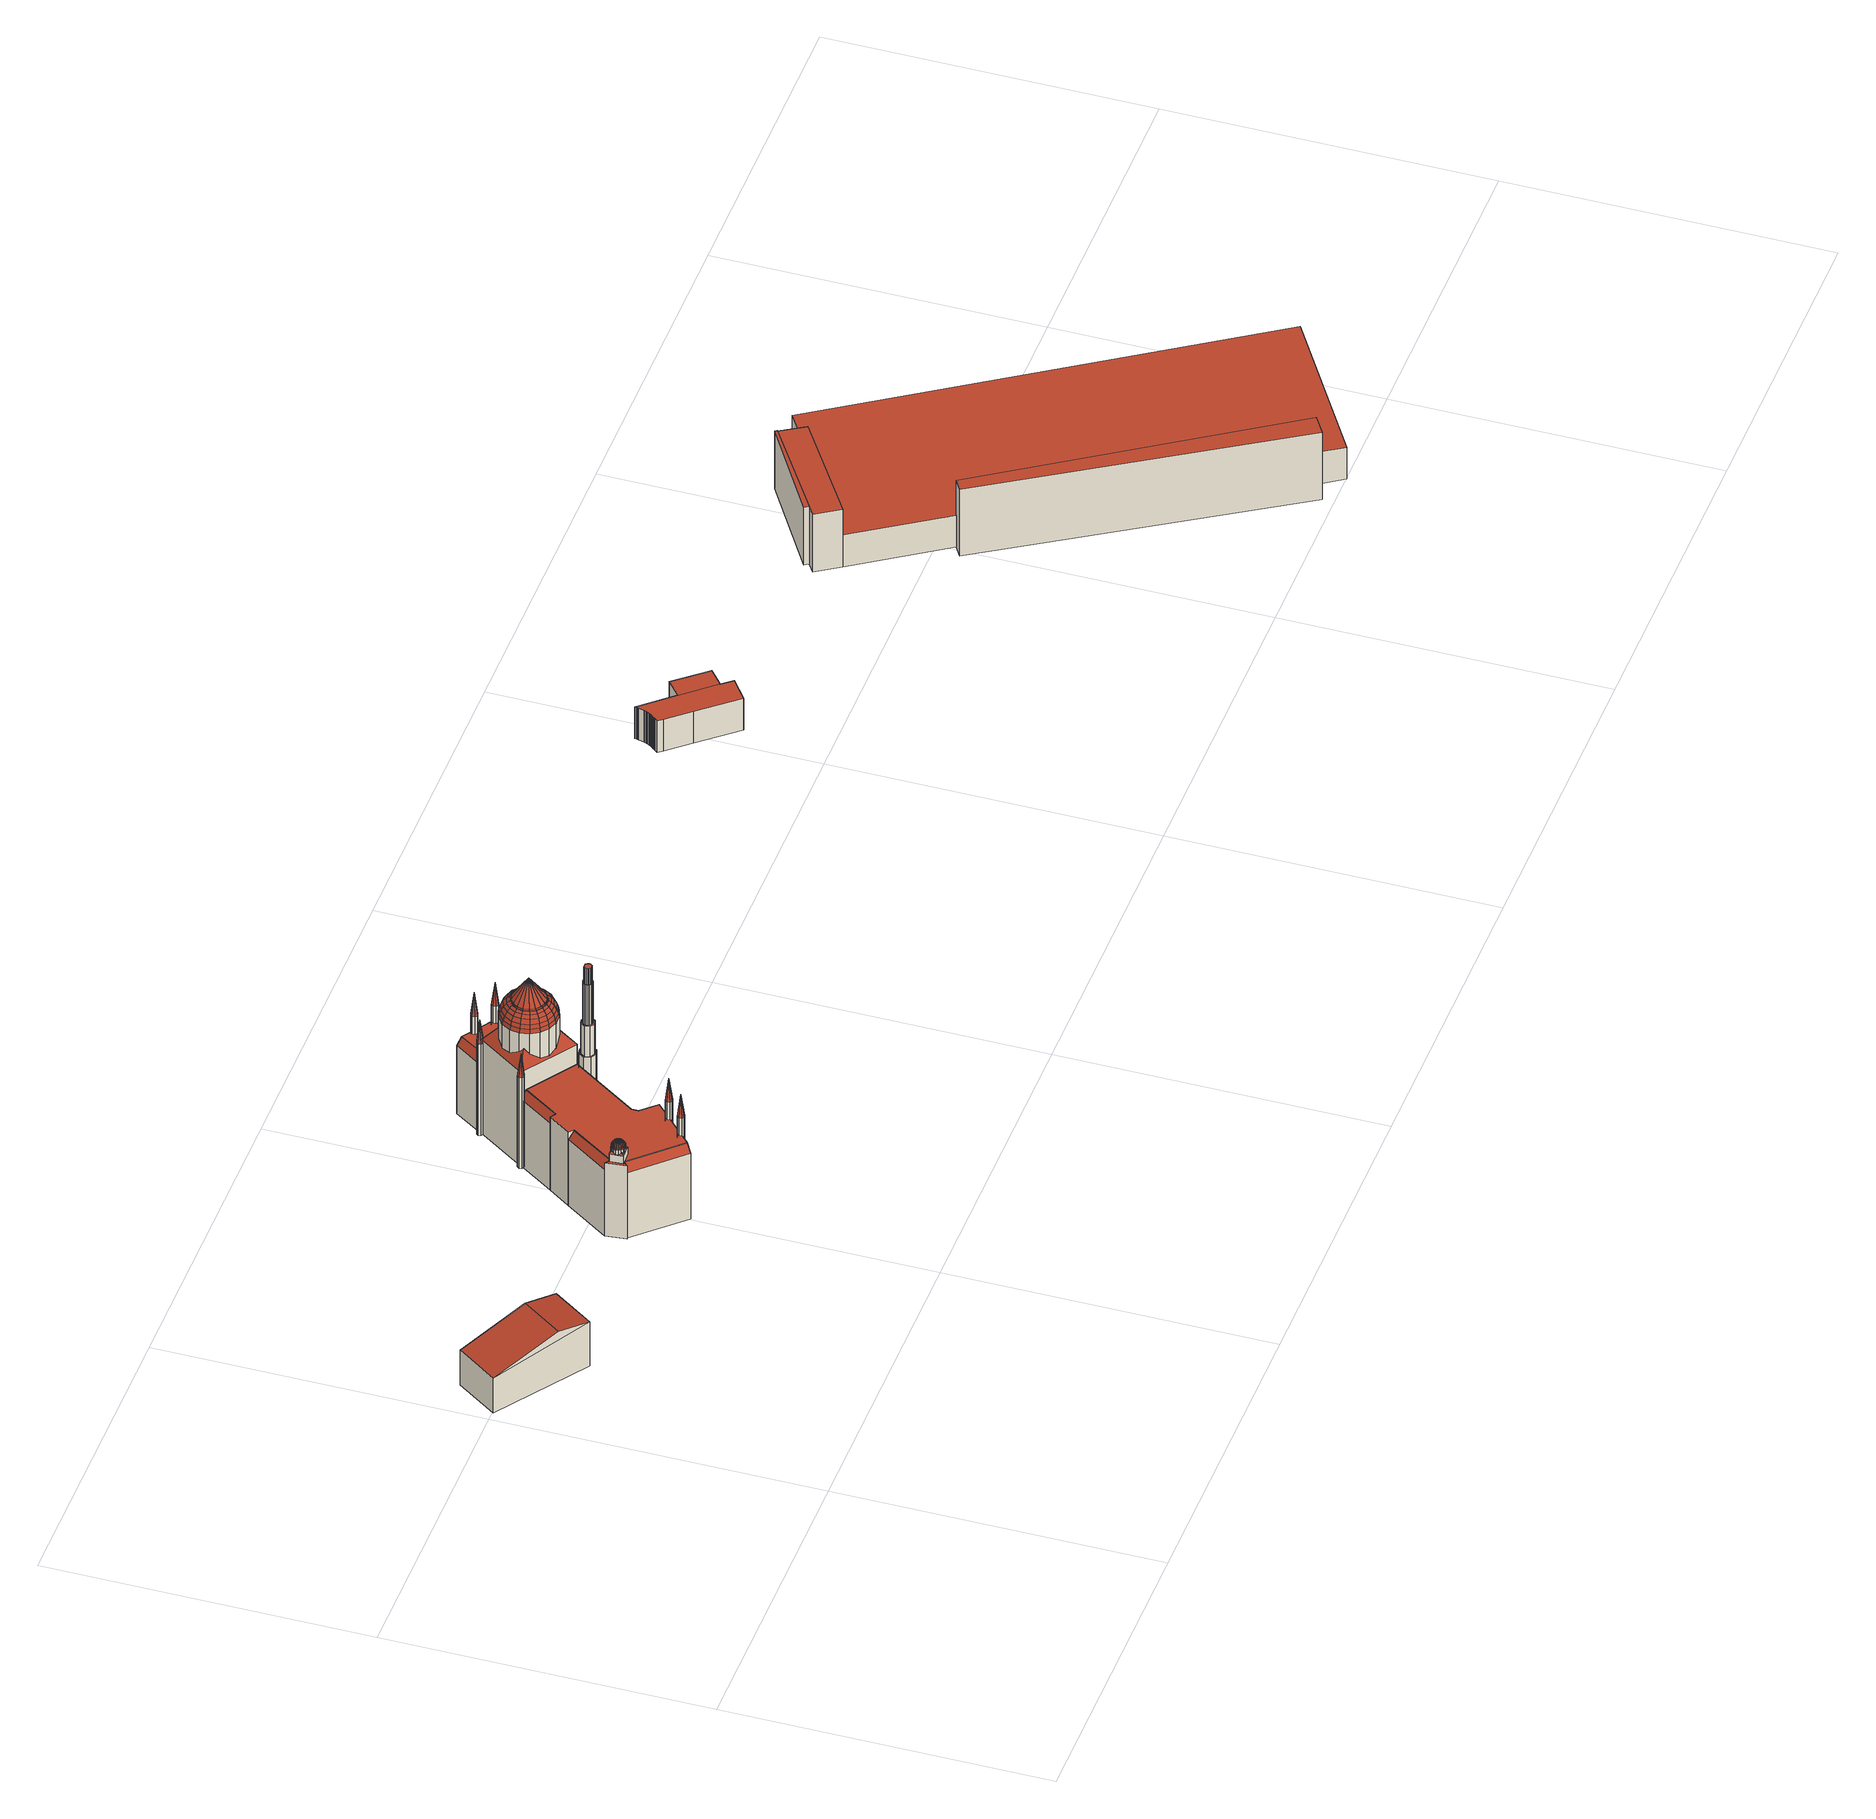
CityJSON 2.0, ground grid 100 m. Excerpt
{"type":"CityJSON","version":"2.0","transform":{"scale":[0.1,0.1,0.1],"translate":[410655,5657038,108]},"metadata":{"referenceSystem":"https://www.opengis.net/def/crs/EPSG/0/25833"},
"CityObjects":{
"building1":{"type":"Building","attributes":{"Dachtyp_tdc":"tdcGableRoof","Gemeindeschluessel":14612000,"Dachneigung":13.16,"QualitaetDacherkennung":12,"Geometrietyp2DReferenz":"3000","measuredHeight":18.02,"function":"31001_9998","roofType":"3100"},"geometry":[{"type":"Solid","lod":"2","boundaries":[[[[0,1,2,3]],[[1,4,5,2]],[[4,6,7,5]],[[6,0,3,7]],[[4,1,8]],[[0,6,9]],[[1,0,9,8]],[[6,4,8,9]],[[3,2,5,7]]]],"semantics":{"surfaces":[{"type":"WallSurface"},{"type":"RoofSurface"},{"type":"GroundSurface"}],"values":[[0,0,0,0,0,0,1,1,2]]}}]},
"building2":{"type":"Building","attributes":{"name":"Yenidze","Gemeindeschluessel":14612000,"Dachneigung":90,"Dachorientierung":0,"MittlereTraufHoehe":137.11,"QualitaetDacherkennung":100,"ObjektHoehe":26.75,"BodenHoehe":110.36,"Geometrietyp2DReferenz":"3000","AbsoluteHoehe":137.11,"Dachflaeche":903.61,"measuredHeight":26.75,"function":"31001_9998","roofType":"1000","storeysAboveGround":9},"children":["building2-1","building2-2","building2-3","building2-4","building2-5","building2-6","building2-7","building2-8","building2-9","building2-10","building2-11","building2-12","building2-13","building2-14","building2-15","building2-16","building2-17","building2-18","building2-19","building2-20","building2-21"],"geometry":[{"type":"MultiSurface","lod":"2","boundaries":[[[10,11,12,13]],[[11,14,15,12]],[[14,16,17,15]],[[16,18,19,20,17]],[[21,22,23,24,25,26,27,28]],[[29,30,31,32,33,34,35]],[[13,12,15,17,20,36,26,25,37,38,33,32,39,40]],[[36,20,19,41]],[[42,41,19,18,43]],[[26,36,41,27]],[[28,42,44,21]],[[28,27,41,42]],[[37,25,24,45]],[[46,23,22,47]],[[46,45,24,23]],[[38,37,45,48]],[[49,48,45,46,50]],[[33,38,48,34]],[[35,49,29]],[[35,34,48,49]],[[51,31,30]],[[51,39,32,31]],[[51,52,40,39]],[[13,40,52,10]],[[52,51,30,29,49,50,53,54,43,18,16,14,11,10]],[[22,21,44,55,56,47]],[[56,55,44,42,43,54,53,50,46,47]]],"semantics":{"surfaces":[{"type":"WallSurface"},{"type":"GroundSurface"},{"type":"ClosureSurface","isClosure":"1","QuelleClosure":"LoD2WallSurface"},{"type":"RoofSurface"},{"type":"ClosureSurface","isClosure":"1","QuelleClosure":"LoD2RoofSurface"}],"values":[0,0,0,0,0,0,1,0,2,0,0,2,0,0,2,0,2,0,0,2,0,2,2,2,3,3,4]}}]},
"building2-1":{"type":"BuildingPart","attributes":{"Dachneigung":7.07,"Dachorientierung":0,"MittlereTraufHoehe":143.27,"QualitaetDacherkennung":100,"BodenHoehe":110.86,"ObjektTeilHoehe":40.41,"Geometrietyp2DReferenz":"3000","AbsoluteHoehe":151.28,"Dachflaeche":26.54,"measuredHeight":40.41,"roofType":"4000","storeysAboveGround":13},"parents":["building2"],"geometry":[{"type":"MultiSurface","lod":"2","boundaries":[[[57,58,59,60]],[[58,61,62,59]],[[61,63,64,62]],[[63,65,66,64]],[[65,67,68,66]],[[67,69,70,68]],[[69,71,72,70]],[[71,57,60,72]],[[58,57,73]],[[61,58,73]],[[63,61,73]],[[65,63,73]],[[67,65,73]],[[69,67,73]],[[71,69,73]],[[57,71,73]],[[60,59,62,64,66,68,70,72]]],"semantics":{"surfaces":[{"type":"WallSurface"},{"type":"RoofSurface"},{"type":"GroundSurface"}],"values":[0,0,0,0,0,0,0,0,1,1,1,1,1,1,1,1,2]}}]},
"building2-2":{"type":"BuildingPart","attributes":{"Dachneigung":37.06,"Dachorientierung":0,"MittlereTraufHoehe":135.84,"QualitaetDacherkennung":100,"BodenHoehe":110.31,"ObjektTeilHoehe":26.81,"Geometrietyp2DReferenz":"3000","AbsoluteHoehe":137.11,"Dachflaeche":43.41,"measuredHeight":26.81,"roofType":"2100","storeysAboveGround":9},"parents":["building2"],"geometry":[{"type":"MultiSurface","lod":"2","boundaries":[[[31,74,75,76,32]],[[74,52,40,77,75]],[[51,52,74,31]],[[76,75,77,78]],[[78,77,40,39]],[[40,52,51,39]],[[32,76,78,39]],[[39,51,31,32]]],"semantics":{"surfaces":[{"type":"WallSurface"},{"type":"RoofSurface"},{"type":"GroundSurface"},{"type":"ClosureSurface","isClosure":"1","QuelleClosure":"LoD2WallSurface"}],"values":[0,0,1,2,0,3,0,3]}}]},
"building2-3":{"type":"BuildingPart","attributes":{"Dachneigung":34.66,"Dachorientierung":0,"MittlereTraufHoehe":144.31,"QualitaetDacherkennung":100,"BodenHoehe":110.06,"ObjektTeilHoehe":47.32,"Geometrietyp2DReferenz":"3000","AbsoluteHoehe":157.38,"Dachflaeche":613.96,"measuredHeight":47.32,"roofType":"3500","storeysAboveGround":16},"parents":["building2"],"geometry":[{"type":"MultiSurface","lod":"2","boundaries":[[[79,80,81,82,83]],[[84,85,10,13,86,87,88]],[[79,85,89]],[[80,79,89]],[[84,80,89]],[[85,84,89]],[[86,83,82,90,87]],[[83,86,13,40,52,10,85,79]],[[40,13,10,52]],[[88,91,81,80,84]],[[88,87,90,91]],[[91,90,82,81]]],"semantics":{"surfaces":[{"type":"WallSurface"},{"type":"RoofSurface"},{"type":"GroundSurface"},{"type":"ClosureSurface","isClosure":"1","QuelleClosure":"LoD2WallSurface"}],"values":[0,0,1,1,1,1,2,0,3,0,3,3]}}]},
"building2-4":{"type":"BuildingPart","attributes":{"Dachneigung":43.2,"Dachorientierung":0,"MittlereTraufHoehe":139.8,"QualitaetDacherkennung":100,"BodenHoehe":137.11,"ObjektTeilHoehe":4.94,"Geometrietyp2DReferenz":"3000","AbsoluteHoehe":142.05,"Dachflaeche":26.03,"measuredHeight":4.94,"roofType":"3500","storeysAboveGround":2},"parents":["building2"],"geometry":[{"type":"MultiSurface","lod":"2","boundaries":[[[92,93,55,44,43,54]],[[94,93,95]],[[96,94,95]],[[92,96,95]],[[93,92,95]],[[93,94,56,55]],[[94,96,53,50,47,56]],[[96,92,54,53]],[[47,50,46]],[[44,42,43]],[[56,47,46,50,53,54,43,42,44,55]]],"semantics":{"surfaces":[{"type":"WallSurface"},{"type":"RoofSurface"},{"type":"GroundSurface"},{"type":"ClosureSurface","isClosure":"1","QuelleClosure":"LoD2GroundSurface"}],"values":[0,1,1,1,1,0,0,0,2,2,3]}}]},
"building2-5":{"type":"BuildingPart","attributes":{"Dachneigung":90,"Dachorientierung":0,"MittlereTraufHoehe":172.75,"QualitaetDacherkennung":100,"BodenHoehe":167.06,"ObjektTeilHoehe":5.7,"Geometrietyp2DReferenz":"3000","AbsoluteHoehe":172.75,"Dachflaeche":4,"measuredHeight":5.7,"roofType":"1000","storeysAboveGround":2},"parents":["building2"],"geometry":[{"type":"MultiSurface","lod":"2","boundaries":[[[97,98,99,100]],[[98,101,102,99]],[[101,103,104,102]],[[103,105,106,104]],[[105,107,108,106]],[[107,109,110,108]],[[109,111,112,110]],[[111,113,114,112]],[[113,115,116,114]],[[115,117,118,116]],[[117,119,120,118]],[[119,121,122,120]],[[121,123,124,122]],[[123,125,126,124]],[[125,127,128,126]],[[127,129,130,128]],[[129,131,132,130]],[[131,97,100,132]],[[131,129,127,125,123,121,119,117,115,113,111,109,107,105,103,101,98,97]],[[120,122,124,126,128,130,132,100,99,102,104,106,108,110,112,114,116,118]]],"semantics":{"surfaces":[{"type":"WallSurface"},{"type":"RoofSurface"},{"type":"ClosureSurface","isClosure":"1","QuelleClosure":"LoD2GroundSurface"}],"values":[0,0,0,0,0,0,0,0,0,0,0,0,0,0,0,0,0,0,1,2]}}]},
"building2-6":{"type":"BuildingPart","attributes":{"Dachneigung":7.07,"Dachorientierung":0,"MittlereTraufHoehe":143.27,"QualitaetDacherkennung":100,"BodenHoehe":110.02,"ObjektTeilHoehe":41.26,"Geometrietyp2DReferenz":"3000","AbsoluteHoehe":151.28,"Dachflaeche":26.54,"measuredHeight":41.26,"roofType":"4000","storeysAboveGround":14},"parents":["building2"],"geometry":[{"type":"MultiSurface","lod":"2","boundaries":[[[133,134,135,136]],[[134,137,138,135]],[[137,139,140,138]],[[139,141,142,140]],[[141,143,144,142]],[[143,145,146,144]],[[145,147,148,146]],[[147,133,136,148]],[[134,133,149]],[[137,134,149]],[[139,137,149]],[[141,139,149]],[[143,141,149]],[[145,143,149]],[[147,145,149]],[[133,147,149]],[[136,135,138,140,142,144,146,148]]],"semantics":{"surfaces":[{"type":"WallSurface"},{"type":"RoofSurface"},{"type":"GroundSurface"}],"values":[0,0,0,0,0,0,0,0,1,1,1,1,1,1,1,1,2]}}]},
"building2-7":{"type":"BuildingPart","attributes":{"Dachneigung":7.06,"Dachorientierung":0,"MittlereTraufHoehe":143.27,"QualitaetDacherkennung":100,"BodenHoehe":110.86,"ObjektTeilHoehe":40.42,"Geometrietyp2DReferenz":"3000","AbsoluteHoehe":151.28,"Dachflaeche":26.54,"measuredHeight":40.42,"roofType":"4000","storeysAboveGround":13},"parents":["building2"],"geometry":[{"type":"MultiSurface","lod":"2","boundaries":[[[150,151,152,153]],[[151,154,155,152]],[[154,156,157,155]],[[156,158,159,157]],[[158,160,161,159]],[[160,162,163,161]],[[162,164,165,163]],[[164,150,153,165]],[[151,150,166]],[[154,151,166]],[[156,154,166]],[[158,156,166]],[[160,158,166]],[[162,160,166]],[[164,162,166]],[[150,164,166]],[[153,152,155,157,159,161,163,165]]],"semantics":{"surfaces":[{"type":"WallSurface"},{"type":"RoofSurface"},{"type":"GroundSurface"}],"values":[0,0,0,0,0,0,0,0,1,1,1,1,1,1,1,1,2]}}]},
"building2-8":{"type":"BuildingPart","attributes":{"Dachneigung":7.07,"Dachorientierung":0,"MittlereTraufHoehe":143.27,"QualitaetDacherkennung":100,"BodenHoehe":110.28,"ObjektTeilHoehe":41,"Geometrietyp2DReferenz":"3000","AbsoluteHoehe":151.28,"Dachflaeche":26.54,"measuredHeight":41,"roofType":"4000","storeysAboveGround":14},"parents":["building2"],"geometry":[{"type":"MultiSurface","lod":"2","boundaries":[[[167,168,169,170]],[[168,171,172,169]],[[171,173,174,172]],[[173,175,176,174]],[[175,177,178,176]],[[177,179,180,178]],[[179,181,182,180]],[[181,167,170,182]],[[168,167,183]],[[171,168,183]],[[173,171,183]],[[175,173,183]],[[177,175,183]],[[179,177,183]],[[181,179,183]],[[167,181,183]],[[170,169,172,174,176,178,180,182]]],"semantics":{"surfaces":[{"type":"WallSurface"},{"type":"RoofSurface"},{"type":"GroundSurface"}],"values":[0,0,0,0,0,0,0,0,1,1,1,1,1,1,1,1,2]}}]},
"building2-9":{"type":"BuildingPart","attributes":{"Dachneigung":7.07,"Dachorientierung":0,"MittlereTraufHoehe":143.27,"QualitaetDacherkennung":100,"BodenHoehe":110.15,"ObjektTeilHoehe":41.13,"Geometrietyp2DReferenz":"3000","AbsoluteHoehe":151.28,"Dachflaeche":26.54,"measuredHeight":41.13,"roofType":"4000","storeysAboveGround":14},"parents":["building2"],"geometry":[{"type":"MultiSurface","lod":"2","boundaries":[[[184,185,186,187]],[[185,188,189,186]],[[188,190,191,189]],[[190,192,193,191]],[[192,194,195,193]],[[194,196,197,195]],[[196,198,199,197]],[[198,184,187,199]],[[185,184,200]],[[188,185,200]],[[190,188,200]],[[192,190,200]],[[194,192,200]],[[196,194,200]],[[198,196,200]],[[184,198,200]],[[187,186,189,191,193,195,197,199]]],"semantics":{"surfaces":[{"type":"WallSurface"},{"type":"RoofSurface"},{"type":"GroundSurface"}],"values":[0,0,0,0,0,0,0,0,1,1,1,1,1,1,1,1,2]}}]},
"building2-10":{"type":"BuildingPart","attributes":{"Dachneigung":35.24,"Dachorientierung":0,"MittlereTraufHoehe":159.98,"QualitaetDacherkennung":100,"BodenHoehe":159.98,"ObjektTeilHoehe":7.7,"Geometrietyp2DReferenz":"3000","AbsoluteHoehe":167.68,"Dachflaeche":162.77,"measuredHeight":7.7,"roofType":"3500","storeysAboveGround":3},"parents":["building2"],"geometry":[{"type":"MultiSurface","lod":"2","boundaries":[[[201,202,203,204]],[[202,205,206,203]],[[205,207,208,206]],[[207,209,210,208]],[[209,211,212,210]],[[211,213,214,212]],[[213,215,216,214]],[[215,217,218,216]],[[217,219,220,218]],[[219,221,222,220]],[[221,223,224,222]],[[223,225,226,224]],[[225,227,228,226]],[[227,229,230,228]],[[229,231,232,230]],[[231,233,234,232]],[[233,235,236,234]],[[235,201,204,236]],[[202,201,237]],[[205,202,237]],[[207,205,237]],[[209,207,237]],[[211,209,237]],[[213,211,237]],[[215,213,237]],[[217,215,237]],[[219,217,237]],[[221,219,237]],[[223,221,237]],[[225,223,237]],[[227,225,237]],[[229,227,237]],[[231,229,237]],[[233,231,237]],[[235,233,237]],[[201,235,237]],[[204,203,206,208,210,212,214,216,218,220,222,224,226,228,230,232,234,236]]],"semantics":{"surfaces":[{"type":"WallSurface"},{"type":"RoofSurface"},{"type":"GroundSurface"}],"values":[0,0,0,0,0,0,0,0,0,0,0,0,0,0,0,0,0,0,1,1,1,1,1,1,1,1,1,1,1,1,1,1,1,1,1,1,2]}}]},
"building2-11":{"type":"BuildingPart","attributes":{"Dachneigung":38.46,"Dachorientierung":0,"MittlereTraufHoehe":135.84,"QualitaetDacherkennung":100,"BodenHoehe":110.75,"ObjektTeilHoehe":26.37,"Geometrietyp2DReferenz":"3000","AbsoluteHoehe":137.11,"Dachflaeche":63.72,"measuredHeight":26.37,"roofType":"2100","storeysAboveGround":9},"parents":["building2"],"geometry":[{"type":"MultiSurface","lod":"2","boundaries":[[[238,28,27,239]],[[18,238,239,19]],[[18,42,28,238]],[[239,27,41,19]],[[41,27,28,42]],[[42,18,19,41]]],"semantics":{"surfaces":[{"type":"WallSurface"},{"type":"RoofSurface"},{"type":"GroundSurface"},{"type":"ClosureSurface","isClosure":"1","QuelleClosure":"LoD2WallSurface"}],"values":[0,0,1,2,3,3]}}]},
"building2-12":{"type":"BuildingPart","attributes":{"Dachneigung":90,"Dachorientierung":0,"MittlereTraufHoehe":152.44,"QualitaetDacherkennung":100,"BodenHoehe":141.48,"ObjektTeilHoehe":10.96,"Geometrietyp2DReferenz":"3000","AbsoluteHoehe":152.44,"Dachflaeche":12.46,"measuredHeight":10.96,"roofType":"1000","storeysAboveGround":4},"parents":["building2"],"geometry":[{"type":"MultiSurface","lod":"2","boundaries":[[[240,241,242,243]],[[241,244,245,242]],[[244,246,247,245]],[[246,248,249,247]],[[248,250,251,249]],[[250,252,253,251]],[[252,254,255,253]],[[254,240,243,255]],[[244,241,240,254,252,250,248,246],[256,257,258,259,260,261,262,263,264,265,266,267,268,269,270,271,272,273]],[[256,273,272,271,270,269,268,267,266,265,264,263,262,261,260,259,258,257]],[[253,255,243,242,245,247,249,251]]],"semantics":{"surfaces":[{"type":"WallSurface"},{"type":"RoofSurface"},{"type":"ClosureSurface","isClosure":"1","QuelleClosure":"LoD2RoofSurface"},{"type":"ClosureSurface","isClosure":"1","QuelleClosure":"LoD2GroundSurface"}],"values":[0,0,0,0,0,0,0,0,1,2,3]}}]},
"building2-13":{"type":"BuildingPart","attributes":{"Dachneigung":90,"Dachorientierung":0,"MittlereTraufHoehe":167.06,"QualitaetDacherkennung":100,"BodenHoehe":152.44,"ObjektTeilHoehe":14.62,"Geometrietyp2DReferenz":"3000","AbsoluteHoehe":167.06,"Dachflaeche":6.67,"measuredHeight":14.62,"roofType":"1000","storeysAboveGround":5},"parents":["building2"],"geometry":[{"type":"MultiSurface","lod":"2","boundaries":[[[274,275,269,268]],[[275,276,270,269]],[[276,277,271,270]],[[277,278,272,271]],[[278,279,273,272]],[[279,280,256,273]],[[280,281,257,256]],[[281,282,258,257]],[[282,283,259,258]],[[283,284,260,259]],[[284,285,261,260]],[[285,286,262,261]],[[286,287,263,262]],[[287,288,264,263]],[[288,289,265,264]],[[289,290,266,265]],[[290,291,267,266]],[[291,274,268,267]],[[279,278,277,276,275,274,291,290,289,288,287,286,285,284,283,282,281,280],[110,112,114,116,118,120,122,124,126,128,130,132,100,99,102,104,106,108]],[[110,108,106,104,102,99,100,132,130,128,126,124,122,120,118,116,114,112]],[[265,266,267,268,269,270,271,272,273,256,257,258,259,260,261,262,263,264]]],"semantics":{"surfaces":[{"type":"WallSurface"},{"type":"RoofSurface"},{"type":"ClosureSurface","isClosure":"1","QuelleClosure":"LoD2RoofSurface"},{"type":"ClosureSurface","isClosure":"1","QuelleClosure":"LoD2GroundSurface"}],"values":[0,0,0,0,0,0,0,0,0,0,0,0,0,0,0,0,0,0,1,2,3]}}]},
"building2-14":{"type":"BuildingPart","attributes":{"Dachneigung":7.55,"Dachorientierung":0,"MittlereTraufHoehe":141.52,"QualitaetDacherkennung":100,"BodenHoehe":139.82,"ObjektTeilHoehe":3.71,"Geometrietyp2DReferenz":"3000","AbsoluteHoehe":143.52,"Dachflaeche":26.08,"measuredHeight":3.71,"roofType":"3700","storeysAboveGround":1},"parents":["building2"],"geometry":[{"type":"MultiSurface","lod":"2","boundaries":[[[292,293,294,295]],[[295,294,296,297]],[[297,296,298,299]],[[299,298,300,301]],[[301,300,302,303]],[[303,302,304,305]],[[305,304,306,307]],[[307,306,308,309]],[[310,311,312,313,314,315,316,317,318,319,320,321,322,323,324,325,326,327]],[[306,304,311,310]],[[304,302,312,311]],[[302,300,313,312]],[[300,298,314,313]],[[298,296,315,314]],[[296,294,316,315]],[[294,293,317,316]],[[293,328,318,317]],[[328,329,319,318]],[[329,330,320,319]],[[330,331,321,320]],[[331,332,322,321]],[[332,333,323,322]],[[333,334,324,323]],[[334,335,325,324]],[[335,336,326,325]],[[336,308,327,326]],[[308,306,310,327]],[[337,338,339]],[[337,339,340]],[[337,340,341]],[[337,341,342]],[[337,342,343]],[[337,343,344]],[[337,344,345]],[[337,345,346]],[[337,346,347]],[[337,347,348]],[[337,348,349]],[[337,349,350]],[[337,350,351]],[[337,351,352]],[[337,352,353]],[[337,353,354]],[[337,354,355]],[[337,355,338]],[[338,356,357,339]],[[339,357,358,340]],[[340,358,359,341]],[[341,359,360,342]],[[342,360,361,343]],[[343,361,362,344]],[[344,362,363,345]],[[345,363,364,346]],[[346,364,365,347]],[[347,365,366,348]],[[348,366,367,349]],[[349,367,368,350]],[[350,368,369,351]],[[351,369,370,352]],[[352,370,371,353]],[[353,371,372,354]],[[354,372,373,355]],[[355,373,356,338]],[[356,374,375,357]],[[357,375,376,358]],[[358,376,377,359]],[[359,377,378,360]],[[360,378,379,361]],[[361,379,380,362]],[[362,380,381,363]],[[363,381,382,364]],[[364,382,383,365]],[[365,383,384,366]],[[366,384,385,367]],[[367,385,386,368]],[[368,386,387,369]],[[369,387,388,370]],[[370,388,389,371]],[[371,389,390,372]],[[372,390,391,373]],[[373,391,374,356]],[[374,392,393,375]],[[375,393,394,376]],[[376,394,395,377]],[[377,395,396,378]],[[378,396,397,379]],[[379,397,398,380]],[[380,398,399,381]],[[381,399,400,382]],[[382,400,401,383]],[[383,401,402,384]],[[384,402,403,385]],[[385,403,404,386]],[[386,404,405,387]],[[387,405,406,388]],[[388,406,407,389]],[[389,407,408,390]],[[390,408,409,391]],[[391,409,392,374]],[[392,410,411,393]],[[393,411,412,394]],[[394,412,413,395]],[[395,413,414,396]],[[396,414,415,397]],[[397,415,416,398]],[[398,416,417,399]],[[399,417,418,400]],[[400,418,419,401]],[[401,419,420,402]],[[402,420,421,403]],[[403,421,422,404]],[[404,422,423,405]],[[405,423,424,406]],[[406,424,425,407]],[[407,425,426,408]],[[408,426,427,409]],[[409,427,410,392]],[[410,428,429,411]],[[411,429,430,412]],[[412,430,431,413]],[[413,431,432,414]],[[414,432,433,415]],[[415,433,434,416]],[[416,434,435,417]],[[417,435,436,418]],[[418,436,437,419]],[[419,437,438,420]],[[420,438,439,421]],[[421,439,440,422]],[[422,440,441,423]],[[423,441,442,424]],[[424,442,443,425]],[[425,443,444,426]],[[426,444,445,427]],[[427,445,428,410]],[[428,446,447,429]],[[429,447,448,430]],[[430,448,449,431]],[[431,449,450,432]],[[432,450,451,433]],[[433,451,452,434]],[[434,452,453,435]],[[435,453,454,436]],[[436,454,455,437]],[[437,455,456,438]],[[438,456,457,439]],[[439,457,458,440]],[[440,458,459,441]],[[441,459,460,442]],[[442,460,461,443]],[[443,461,462,444]],[[444,462,463,445]],[[445,463,446,428]],[[446,309,464,447]],[[447,464,465,448]],[[448,465,466,449]],[[449,466,467,450]],[[450,467,468,451]],[[451,468,469,452]],[[452,469,470,453]],[[453,470,471,454]],[[454,471,472,455]],[[455,472,292,456]],[[456,292,295,457]],[[457,295,297,458]],[[458,297,299,459]],[[459,299,301,460]],[[460,301,303,461]],[[461,303,305,462]],[[462,305,307,463]],[[463,307,309,446]],[[309,308,336,464]],[[464,336,335,465]],[[465,335,334,466]],[[466,334,333,467]],[[467,333,332,468]],[[468,332,331,469]],[[469,331,330,470]],[[470,330,329,471]],[[471,329,328,472]],[[472,328,293,292]]],"semantics":{"surfaces":[{"type":"RoofSurface"},{"type":"GroundSurface"},{"type":"WallSurface"}],"values":[0,0,0,0,0,0,0,0,1,2,2,2,2,2,2,2,2,2,2,2,2,2,2,2,2,2,2,0,0,0,0,0,0,0,0,0,0,0,0,0,0,0,0,0,0,0,0,0,0,0,0,0,0,0,0,0,0,0,0,0,0,0,0,0,0,0,0,0,0,0,0,0,0,0,0,0,0,0,0,0,0,0,0,0,0,0,0,0,0,0,0,0,0,0,0,0,0,0,0,0,0,0,0,0,0,0,0,0,0,0,0,0,0,0,0,0,0,0,0,0,0,0,0,0,0,0,0,0,0,0,0,0,0,0,0,0,0,0,0,0,0,0,0,0,0,0,0,0,0,0,0,0,0,0,0,0,0,0,0,0,0,0,0,0,0,0,0,0,0,0,0,0,0,0,0,0,0,0,0,0,0]}}]},
"building2-15":{"type":"BuildingPart","attributes":{"Dachneigung":7.07,"Dachorientierung":0,"MittlereTraufHoehe":143.27,"QualitaetDacherkennung":100,"BodenHoehe":110.77,"ObjektTeilHoehe":40.52,"Geometrietyp2DReferenz":"3000","AbsoluteHoehe":151.28,"Dachflaeche":26.54,"measuredHeight":40.52,"roofType":"4000","storeysAboveGround":14},"parents":["building2"],"geometry":[{"type":"MultiSurface","lod":"2","boundaries":[[[473,474,475,476]],[[474,477,478,475]],[[477,479,480,478]],[[479,481,482,480]],[[481,483,484,482]],[[483,485,486,484]],[[485,487,488,486]],[[487,473,476,488]],[[474,473,489]],[[477,474,489]],[[479,477,489]],[[481,479,489]],[[483,481,489]],[[485,483,489]],[[487,485,489]],[[473,487,489]],[[476,475,478,480,482,484,486,488]]],"semantics":{"surfaces":[{"type":"WallSurface"},{"type":"RoofSurface"},{"type":"GroundSurface"}],"values":[0,0,0,0,0,0,0,0,1,1,1,1,1,1,1,1,2]}}]},
"building2-16":{"type":"BuildingPart","attributes":{"Dachneigung":90,"Dachorientierung":0,"MittlereTraufHoehe":141.48,"QualitaetDacherkennung":100,"BodenHoehe":110.82,"ObjektTeilHoehe":30.67,"Geometrietyp2DReferenz":"3000","AbsoluteHoehe":141.48,"Dachflaeche":19.93,"measuredHeight":30.67,"roofType":"1000","storeysAboveGround":10},"parents":["building2"],"geometry":[{"type":"MultiSurface","lod":"2","boundaries":[[[490,491,492,493]],[[491,494,495,492]],[[494,496,497,495]],[[496,498,499,497]],[[498,500,501,499]],[[500,502,503,501]],[[502,504,505,503]],[[504,490,493,505]],[[493,492,495,497,499,501,503,505]],[[500,498,496,494,491,490,504,502],[251,253,255,243,242,245,247,249]],[[251,249,247,245,242,243,255,253]]],"semantics":{"surfaces":[{"type":"WallSurface"},{"type":"GroundSurface"},{"type":"RoofSurface"},{"type":"ClosureSurface","isClosure":"1","QuelleClosure":"LoD2RoofSurface"}],"values":[0,0,0,0,0,0,0,0,1,2,3]}}]},
"building2-17":{"type":"BuildingPart","attributes":{"Dachneigung":37.66,"Dachorientierung":0,"MittlereTraufHoehe":135.84,"QualitaetDacherkennung":100,"BodenHoehe":110.53,"ObjektTeilHoehe":26.58,"Geometrietyp2DReferenz":"3000","AbsoluteHoehe":137.11,"Dachflaeche":53.29,"measuredHeight":26.58,"roofType":"2100","storeysAboveGround":9},"parents":["building2"],"geometry":[{"type":"MultiSurface","lod":"2","boundaries":[[[23,35,34,24]],[[46,49,35,23]],[[24,34,48,45]],[[48,34,35,49]],[[49,46,45,48]],[[23,24,45,46]]],"semantics":{"surfaces":[{"type":"WallSurface"},{"type":"RoofSurface"},{"type":"GroundSurface"},{"type":"ClosureSurface","isClosure":"1","QuelleClosure":"LoD2WallSurface"}],"values":[0,1,2,3,3,3]}}]},
"building2-18":{"type":"BuildingPart","attributes":{"Dachneigung":90,"Dachorientierung":0,"MittlereTraufHoehe":137.11,"QualitaetDacherkennung":100,"BodenHoehe":110.02,"ObjektTeilHoehe":27.09,"Geometrietyp2DReferenz":"3000","AbsoluteHoehe":137.11,"Dachflaeche":202.74,"measuredHeight":27.09,"roofType":"1000","storeysAboveGround":9},"parents":["building2"],"geometry":[{"type":"MultiSurface","lod":"2","boundaries":[[[506,507,508,509]],[[507,88,87,510,508]],[[91,88,507,506]],[[509,508,510,511]],[[511,510,87,90]],[[87,88,91,90]],[[91,506,509,511,90]]],"semantics":{"surfaces":[{"type":"WallSurface"},{"type":"RoofSurface"},{"type":"GroundSurface"},{"type":"ClosureSurface","isClosure":"1","QuelleClosure":"LoD2WallSurface"}],"values":[0,0,1,2,0,3,3]}}]},
"building2-19":{"type":"BuildingPart","attributes":{"Dachneigung":7.07,"Dachorientierung":0,"MittlereTraufHoehe":143.27,"QualitaetDacherkennung":100,"BodenHoehe":110.31,"ObjektTeilHoehe":40.97,"Geometrietyp2DReferenz":"3000","AbsoluteHoehe":151.28,"Dachflaeche":26.54,"measuredHeight":40.97,"roofType":"4000","storeysAboveGround":14},"parents":["building2"],"geometry":[{"type":"MultiSurface","lod":"2","boundaries":[[[512,513,514]],[[515,516,517,518,519,520,521,522]],[[512,523,516,515]],[[523,524,517,516]],[[524,525,518,517]],[[525,526,519,518]],[[526,527,520,519]],[[527,528,521,520]],[[528,513,522,521]],[[513,512,515,522]],[[523,512,514]],[[524,523,514]],[[525,524,514]],[[526,525,514]],[[527,526,514]],[[528,527,514]],[[513,528,514]]],"semantics":{"surfaces":[{"type":"RoofSurface"},{"type":"GroundSurface"},{"type":"WallSurface"}],"values":[0,1,2,2,2,2,2,2,2,2,0,0,0,0,0,0,0]}}]},
"building2-20":{"type":"BuildingPart","attributes":{"Dachneigung":37.05,"Dachorientierung":0,"MittlereTraufHoehe":135.84,"QualitaetDacherkennung":100,"BodenHoehe":109.92,"ObjektTeilHoehe":27.19,"Geometrietyp2DReferenz":"3000","AbsoluteHoehe":137.11,"Dachflaeche":35.85,"measuredHeight":27.19,"roofType":"2100","storeysAboveGround":9},"parents":["building2"],"geometry":[{"type":"MultiSurface","lod":"2","boundaries":[[[81,529,530,531,82]],[[529,506,509,532,530]],[[91,506,529,81]],[[531,530,532,533]],[[533,532,509,511]],[[509,506,91,90,511]],[[82,531,533,511,90]],[[90,91,81,82]]],"semantics":{"surfaces":[{"type":"WallSurface"},{"type":"RoofSurface"},{"type":"GroundSurface"},{"type":"ClosureSurface","isClosure":"1","QuelleClosure":"LoD2WallSurface"}],"values":[0,0,1,2,0,3,0,3]}}]},
"building2-21":{"type":"BuildingPart","attributes":{"Dachneigung":11.31,"Dachorientierung":0,"MittlereTraufHoehe":154.64,"QualitaetDacherkennung":100,"BodenHoehe":144.79,"ObjektTeilHoehe":17.55,"Geometrietyp2DReferenz":"3000","AbsoluteHoehe":162.34,"Dachflaeche":417.17,"measuredHeight":17.55,"roofType":"3700","storeysAboveGround":6},"parents":["building2"],"geometry":[{"type":"MultiSurface","lod":"2","boundaries":[[[534,535,536,537]],[[535,538,539,536]],[[538,540,541,539]],[[540,542,543,541]],[[542,544,545,543]],[[544,546,547,545]],[[546,548,549,547]],[[548,550,551,549]],[[550,552,553,551]],[[552,554,555,553]],[[554,556,557,555]],[[556,558,559,557]],[[558,560,561,559]],[[560,562,563,561]],[[562,564,565,563]],[[564,566,567,565]],[[566,568,569,567]],[[568,534,537,569]],[[570,571,572]],[[570,572,573]],[[570,573,574]],[[570,574,575]],[[570,575,576]],[[570,576,577]],[[570,577,578]],[[570,578,579]],[[570,579,580]],[[570,580,581]],[[570,581,582]],[[570,582,583]],[[570,583,584]],[[570,584,585]],[[570,585,586]],[[570,586,587]],[[570,587,588]],[[570,588,571]],[[571,589,590,572]],[[572,590,591,573]],[[573,591,592,574]],[[574,592,593,575]],[[575,593,594,576]],[[576,594,595,577]],[[577,595,596,578]],[[578,596,597,579]],[[579,597,598,580]],[[580,598,599,581]],[[581,599,600,582]],[[582,600,601,583]],[[583,601,602,584]],[[584,602,603,585]],[[585,603,604,586]],[[586,604,605,587]],[[587,605,606,588]],[[588,606,589,571]],[[589,607,608,590]],[[590,608,609,591]],[[591,609,610,592]],[[592,610,611,593]],[[593,611,612,594]],[[594,612,613,595]],[[595,613,614,596]],[[596,614,615,597]],[[597,615,616,598]],[[598,616,617,599]],[[599,617,618,600]],[[600,618,619,601]],[[601,619,620,602]],[[602,620,621,603]],[[603,621,622,604]],[[604,622,623,605]],[[605,623,624,606]],[[606,624,607,589]],[[607,625,626,608]],[[608,626,627,609]],[[609,627,628,610]],[[610,628,629,611]],[[611,629,630,612]],[[612,630,631,613]],[[613,631,632,614]],[[614,632,633,615]],[[615,633,634,616]],[[616,634,635,617]],[[617,635,636,618]],[[618,636,637,619]],[[619,637,638,620]],[[620,638,639,621]],[[621,639,640,622]],[[622,640,641,623]],[[623,641,642,624]],[[624,642,625,607]],[[625,643,644,626]],[[626,644,645,627]],[[627,645,646,628]],[[628,646,647,629]],[[629,647,648,630]],[[630,648,649,631]],[[631,649,650,632]],[[632,650,651,633]],[[633,651,652,634]],[[634,652,653,635]],[[635,653,654,636]],[[636,654,655,637]],[[637,655,656,638]],[[638,656,657,639]],[[639,657,658,640]],[[640,658,659,641]],[[641,659,660,642]],[[642,660,643,625]],[[643,661,662,644]],[[644,662,663,645]],[[645,663,664,646]],[[646,664,665,647]],[[647,665,666,648]],[[648,666,667,649]],[[649,667,668,650]],[[650,668,669,651]],[[651,669,670,652]],[[652,670,671,653]],[[653,671,672,654]],[[654,672,673,655]],[[655,673,674,656]],[[656,674,675,657]],[[657,675,676,658]],[[658,676,677,659]],[[659,677,678,660]],[[660,678,661,643]],[[661,679,680,662]],[[662,680,681,663]],[[663,681,682,664]],[[664,682,683,665]],[[665,683,684,666]],[[666,684,685,667]],[[667,685,686,668]],[[668,686,687,669]],[[669,687,688,670]],[[670,688,689,671]],[[671,689,690,672]],[[672,690,691,673]],[[673,691,692,674]],[[674,692,693,675]],[[675,693,694,676]],[[676,694,695,677]],[[677,695,696,678]],[[678,696,679,661]],[[679,697,698,680]],[[680,698,699,681]],[[681,699,700,682]],[[682,700,701,683]],[[683,701,702,684]],[[684,702,703,685]],[[685,703,704,686]],[[686,704,705,687]],[[687,705,706,688]],[[688,706,707,689]],[[689,707,708,690]],[[690,708,709,691]],[[691,709,710,692]],[[692,710,711,693]],[[693,711,712,694]],[[694,712,713,695]],[[695,713,714,696]],[[696,714,697,679]],[[697,568,566,698]],[[698,566,564,699]],[[699,564,562,700]],[[700,562,560,701]],[[701,560,558,702]],[[702,558,556,703]],[[703,556,554,704]],[[704,554,552,705]],[[705,552,550,706]],[[706,550,548,707]],[[707,548,546,708]],[[708,546,544,709]],[[709,544,542,710]],[[710,542,540,711]],[[711,540,538,712]],[[712,538,535,713]],[[713,535,534,714]],[[714,534,568,697]],[[537,536,539,541,543,545,547,549,551,553,555,557,559,561,563,565,567,569]]],"semantics":{"surfaces":[{"type":"WallSurface"},{"type":"RoofSurface"},{"type":"GroundSurface"}],"values":[0,0,0,0,0,0,0,0,0,0,0,0,0,0,0,0,0,0,1,1,1,1,1,1,1,1,1,1,1,1,1,1,1,1,1,1,1,1,1,1,1,1,1,1,1,1,1,1,1,1,1,1,1,1,1,1,1,1,1,1,1,1,1,1,1,1,1,1,1,1,1,1,1,1,1,1,1,1,1,1,1,1,1,1,1,1,1,1,1,1,1,1,1,1,1,1,1,1,1,1,1,1,1,1,1,1,1,1,1,1,1,1,1,1,1,1,1,1,1,1,1,1,1,1,1,1,1,1,1,1,1,1,1,1,1,1,1,1,1,1,1,1,1,1,1,1,1,1,1,1,1,1,1,1,1,1,1,1,1,1,1,1,1,1,1,1,1,1,1,1,1,1,1,1,1,1,1,1,1,1,2]}}]},
"building3":{"type":"Building","attributes":{"Gemeindeschluessel":14612000,"Geometrietyp2DReferenz":"3000","function":"31001_9998","roofType":"9999"},"children":["building3-1","building3-2"]},
"building3-1":{"type":"BuildingPart","attributes":{"Dachtyp_tdc":"tdcPolyFlatRoof","Dachneigung":0,"QualitaetDacherkennung":83,"Geometrietyp2DReferenz":"3000","measuredHeight":11.55,"roofType":"1000"},"parents":["building3"],"geometry":[{"type":"MultiSurface","lod":"2","boundaries":[[[715,716,717,718]],[[715,719,720,716]],[[719,721,722,720]],[[721,723,724,722]],[[723,725,726,724]],[[725,727,728,726]],[[727,729,730,728]],[[729,731,732,730]],[[731,733,734,732]],[[733,735,736,734]],[[735,737,738,736]],[[737,739,740,738]],[[739,741,742,740]],[[741,743,744,742]],[[743,745,746,744]],[[745,747,748,746]],[[747,749,750,748]],[[749,751,752,750]],[[751,753,754,752]],[[753,755,756,754]],[[755,757,758,756]],[[757,759,760,758]],[[759,761,762,760]],[[761,763,764,762]],[[763,765,766,764]],[[765,767,768,766]],[[767,765,763,761,759,757,755,753,751,749,747,745,743,741,739,737,735,733,731,729,727,725,723,721,719,715,718,769]],[[770,717,716,720,722,724,726,728,730,732,734,736,738,740,742,744,746,748,750,752,754,756,758,760,762,764,766,768]]],"semantics":{"surfaces":[{"type":"WallSurface"},{"type":"RoofSurface"},{"type":"GroundSurface"}],"values":[0,0,0,0,0,0,0,0,0,0,0,0,0,0,0,0,0,0,0,0,0,0,0,0,0,0,1,2]}}]},
"building3-2":{"type":"BuildingPart","attributes":{"Dachtyp_tdc":"tdcPolyFlatRoof","Dachneigung":0,"QualitaetDacherkennung":78,"Geometrietyp2DReferenz":"3000","measuredHeight":11.54,"roofType":"1000"},"parents":["building3"],"geometry":[{"type":"MultiSurface","lod":"2","boundaries":[[[767,771,772,768]],[[771,773,774,772]],[[773,718,717,774]],[[718,773,771,767,769]],[[770,768,772,774,717]]],"semantics":{"surfaces":[{"type":"WallSurface"},{"type":"RoofSurface"},{"type":"GroundSurface"}],"values":[0,0,0,1,2]}}]},
"building4":{"type":"Building","attributes":{"name":"Internationales Congress Center Dresden","Gemeindeschluessel":14612000,"Geometrietyp2DReferenz":"3000","function":"31001_9998","roofType":"9999"},"children":["building4-1","building4-2","building4-3","building4-4"]},
"building4-1":{"type":"BuildingPart","attributes":{"Dachtyp_tdc":"tdcPolyFlatRoof","Dachneigung":0,"QualitaetDacherkennung":56,"Geometrietyp2DReferenz":"3000","measuredHeight":21.14,"roofType":"1000"},"parents":["building4"],"geometry":[{"type":"MultiSurface","lod":"2","boundaries":[[[775,776,777,778,779]],[[776,780,781,777]],[[780,782,783,784,781]],[[782,780,776,775]],[[778,777,781,784]]],"semantics":{"surfaces":[{"type":"WallSurface"},{"type":"RoofSurface"},{"type":"GroundSurface"}],"values":[0,0,0,1,2]}}]},
"building4-2":{"type":"BuildingPart","attributes":{"Dachtyp_tdc":"tdcPolyFlatRoof","Dachneigung":0,"QualitaetDacherkennung":90,"Geometrietyp2DReferenz":"3000","measuredHeight":24.46,"roofType":"1000"},"parents":["building4"],"geometry":[{"type":"MultiSurface","lod":"2","boundaries":[[[785,786,787,788,789]],[[786,790,791,787]],[[790,792,793,794,791]],[[790,786,785,792]],[[794,788,787,791]]],"semantics":{"surfaces":[{"type":"WallSurface"},{"type":"RoofSurface"},{"type":"GroundSurface"}],"values":[0,0,0,1,2]}}]},
"building4-3":{"type":"BuildingPart","attributes":{"Dachtyp_tdc":"tdcPolyFlatRoof","Dachneigung":0,"QualitaetDacherkennung":81,"Geometrietyp2DReferenz":"3000","measuredHeight":21.08,"roofType":"1000"},"parents":["building4"],"geometry":[{"type":"MultiSurface","lod":"2","boundaries":[[[795,779,778,796]],[[783,797,798,799,784]],[[800,795,796,801,802]],[[800,797,783,779,795]],[[796,778,784,799,801]]],"semantics":{"surfaces":[{"type":"WallSurface"},{"type":"RoofSurface"},{"type":"GroundSurface"}],"values":[0,0,0,1,2]}}]},
"building4-4":{"type":"BuildingPart","attributes":{"Dachtyp_tdc":"tdcPolyFlatRoof","Dachneigung":0,"QualitaetDacherkennung":3,"Geometrietyp2DReferenz":"3000","measuredHeight":11.67,"roofType":"1000"},"parents":["building4"],"geometry":[{"type":"MultiSurface","lod":"2","boundaries":[[[803,798,802,793,789,804,805]],[[806,807,788,794,801,799,808]],[[805,804,807,806]],[[804,789,788,807]],[[793,802,801,794]],[[798,803,808,799]],[[803,805,806,808]]],"semantics":{"surfaces":[{"type":"RoofSurface"},{"type":"GroundSurface"},{"type":"WallSurface"}],"values":[0,1,2,2,2,2,2]}}]}
},
"vertices":[
[371,924,188],[284,796,188],[284,796,27],[371,924,27],[4,988,154],[4,988,27],[92,1115,154],[92,1115,27],[194,858,208],[282,985,208],
[1221,1142,291],[1082,937,291],[1082,937,24],[1221,1142,24],[1082,915,291],[1082,915,24],[1126,869,291],[1126,869,24],[993,743,291],[993,743,27],[993,743,24],[844,870,291],[836,934,291],[836,934,266],[836,934,25],[836,934,24],[844,870,24],[844,870,27],[844,870,266],[930,1072,291],[980,1141,291],[980,1141,266],[980,1141,24],[930,1072,24],[930,1072,25],[930,1072,266],[858,885,24],[854,923,24],[945,1060,24],[996,1130,24],[1071,1243,24],[858,885,27],[858,885,291],[860,883,291],[855,882,291],[854,923,25],[854,923,291],[852,924,291],[945,1060,25],[945,1060,291],[855,925,291],[996,1130,291],[1071,1243,291],[890,927,291],[892,885,291],[850,882,291],[847,924,291],
[1032,763,353],[1024,761,353],[1024,761,29],[1032,763,29],[1017,765,353],[1017,765,29],[1015,773,353],[1015,773,29],[1019,780,353],[1019,780,29],[1027,782,353],[1027,782,29],[1034,778,353],[1034,778,29],[1036,770,353],[1036,770,29],[1026,772,433],
[1056,1254,266],[1056,1254,23],[980,1141,23],[1071,1243,23],[996,1130,23],
[1056,1253,363],[1157,1403,363],[1157,1403,266],[1157,1403,21],[1056,1253,21],[1322,1291,363],[1221,1142,363],[1221,1142,21],[1322,1291,21],[1322,1291,291],[1189,1272,494],[1174,1392,21],[1174,1392,291],
[892,885,318],[850,882,318],[847,924,318],[870,905,341],[890,927,318],
[1242,1109,648],[1240,1106,648],[1240,1106,591],[1242,1109,591],[1237,1103,648],[1237,1103,591],[1233,1102,648],[1233,1102,591],[1229,1102,648],[1229,1102,591],[1225,1103,648],[1225,1103,591],[1222,1106,648],[1222,1106,591],[1220,1109,648],[1220,1109,591],[1220,1113,648],[1220,1113,591],[1220,1117,648],[1220,1117,591],[1222,1120,648],[1222,1120,591],[1225,1123,648],[1225,1123,591],[1229,1124,648],[1229,1124,591],[1233,1124,648],[1233,1124,591],[1237,1123,648],[1237,1123,591],[1240,1120,648],[1240,1120,591],[1242,1117,648],[1242,1117,591],[1243,1113,648],[1243,1113,591],
[1164,1398,353],[1156,1396,353],[1156,1396,20],[1164,1398,20],[1149,1400,353],[1149,1400,20],[1147,1408,353],[1147,1408,20],[1151,1415,353],[1151,1415,20],[1159,1417,353],[1159,1417,20],[1166,1413,353],[1166,1413,20],[1168,1405,353],[1168,1405,20],[1157,1407,433],
[1088,817,353],[1080,815,353],[1080,815,29],[1088,817,29],[1073,819,353],[1073,819,29],[1071,827,353],[1071,827,29],[1075,834,353],[1075,834,29],[1083,836,353],[1083,836,29],[1090,832,353],[1090,832,29],[1092,824,353],[1092,824,29],[1081,826,433],
[1060,1244,353],[1052,1242,353],[1052,1242,23],[1060,1244,23],[1045,1246,353],[1045,1246,23],[1043,1254,353],[1043,1254,23],[1048,1261,353],[1048,1261,23],[1056,1263,353],[1056,1263,23],[1063,1259,353],[1063,1259,23],[1065,1251,353],[1065,1251,23],[1054,1252,433],
[1271,1451,353],[1263,1449,353],[1263,1449,22],[1271,1451,22],[1256,1453,353],[1256,1453,22],[1254,1461,353],[1254,1461,22],[1259,1468,353],[1259,1468,22],[1267,1470,353],[1267,1470,22],[1274,1466,353],[1274,1466,22],[1276,1458,353],[1276,1458,22],[1265,1460,433],
[1240,1254,520],[1230,1237,520],[1230,1237,523],[1240,1254,523],[1215,1225,520],[1215,1225,523],[1197,1218,520],[1197,1218,523],[1178,1218,520],[1178,1218,523],[1160,1225,520],[1160,1225,523],[1145,1237,520],[1145,1237,523],[1136,1254,520],[1136,1254,523],[1132,1273,520],[1132,1273,523],[1136,1292,520],[1136,1292,523],[1145,1308,520],[1145,1308,523],[1160,1321,520],[1160,1321,523],[1178,1327,520],[1178,1327,523],[1197,1327,520],[1197,1327,523],[1215,1321,520],[1215,1321,523],[1230,1308,520],[1230,1308,523],[1240,1292,520],[1240,1292,523],[1243,1273,520],[1243,1273,523],[1188,1273,597],
[979,728,266],[979,728,27],
[1243,1096,444],[1228,1092,444],[1228,1092,335],[1243,1096,335],[1214,1101,444],[1214,1101,335],[1210,1116,444],[1210,1116,335],[1219,1130,444],[1219,1130,335],[1234,1134,444],[1234,1134,335],[1248,1125,444],[1248,1125,335],[1252,1110,444],[1252,1110,335],[1220,1104,444],[1217,1108,444],[1216,1113,444],[1217,1118,444],[1220,1123,444],[1224,1126,444],[1229,1128,444],[1234,1128,444],[1238,1126,444],[1242,1123,444],[1245,1118,444],[1246,1113,444],[1245,1108,444],[1242,1104,444],[1238,1100,444],[1234,1099,444],[1229,1099,444],[1224,1100,444],
[1245,1108,591],[1242,1104,591],[1238,1100,591],[1234,1099,591],[1229,1099,591],[1224,1100,591],[1220,1104,591],[1217,1108,591],[1216,1113,591],[1217,1118,591],[1220,1123,591],[1224,1126,591],[1229,1128,591],[1234,1128,591],[1238,1126,591],[1242,1123,591],[1245,1118,591],[1246,1113,591],
[851,898,339],[850,897,335],[854,891,335],[854,891,339],[859,886,335],[860,887,339],[866,884,335],[866,884,339],[874,884,335],[873,884,339],[880,886,335],[880,887,339],[886,891,335],[886,891,339],[890,897,335],[889,898,339],[891,905,335],[890,905,339],[890,897,318],[886,891,318],[880,886,318],[874,884,318],[866,884,318],[859,886,318],[854,891,318],[850,897,318],[849,905,318],[850,912,318],[854,918,318],[859,923,318],[866,925,318],[874,925,318],[880,923,318],[886,918,318],[890,912,318],[891,905,318],[849,905,335],[850,912,335],[854,918,335],[859,923,335],[866,925,335],[874,925,335],[880,923,335],[886,918,335],[890,912,335],[870,905,355],[873,905,355],[873,906,355],[873,907,355],[872,908,355],[871,908,355],[869,908,355],[868,908,355],[867,907,355],[867,906,355],[866,905,355],[867,903,355],[867,902,355],[868,901,355],[869,901,355],[871,901,355],[872,901,355],[873,902,355],[873,903,355],[877,905,354],[876,907,354],[875,909,354],[873,911,354],[871,911,354],[869,911,354],[866,911,354],[865,909,354],[863,907,354],[863,905,354],[863,902,354],[865,900,354],[866,898,354],[869,898,354],[871,898,354],[873,898,354],[875,900,354],[876,902,354],[880,905,353],[880,908,353],[878,911,353],[875,913,353],[872,915,353],[868,915,353],[865,913,353],[862,911,353],[860,908,353],[860,905,353],[860,901,353],[862,898,353],[865,896,353],[868,894,353],[872,894,353],[875,896,353],[878,898,353],[880,901,353],[883,905,351],[882,909,351],[880,913,351],[877,916,351],[872,918,351],[868,918,351],[863,916,351],[860,913,351],[858,909,351],[857,905,351],[858,900,351],[860,896,351],[863,893,351],[868,892,351],[872,892,351],[877,893,351],[880,896,351],[882,900,351],[886,905,348],[885,910,348],[882,915,348],[878,918,348],[873,920,348],[867,920,348],[862,918,348],[858,915,348],[855,910,348],[854,905,348],[855,899,348],[858,894,348],[862,891,348],[867,889,348],[873,889,348],[878,891,348],[882,894,348],[885,899,348],[888,905,345],[887,911,345],[884,916,345],[879,920,345],[873,922,345],[867,922,345],[861,920,345],[856,916,345],[853,911,345],[852,905,345],[853,898,345],[856,893,345],[861,889,345],[867,887,345],[873,887,345],[879,889,345],[884,893,345],[887,898,345],[889,905,342],[888,911,342],[885,917,342],[880,921,342],[873,924,342],[867,924,342],[860,921,342],[855,917,342],[852,911,342],[850,905,342],[852,898,342],[855,892,342],[860,888,342],[867,885,342],[873,885,342],[880,888,342],[885,892,342],[888,898,342],[889,912,339],[886,918,339],[880,922,339],[873,925,339],[866,925,339],[860,922,339],[854,918,339],[851,912,339],[849,905,339],
[1333,1283,353],[1325,1281,353],[1325,1281,28],[1333,1283,28],[1318,1285,353],[1318,1285,28],[1316,1293,353],[1316,1293,28],[1321,1300,353],[1321,1300,28],[1329,1302,353],[1329,1302,28],[1336,1298,353],[1336,1298,28],[1337,1290,353],[1337,1290,28],[1327,1292,433],
[1247,1092,335],[1227,1087,335],[1227,1087,28],[1247,1092,28],[1210,1097,335],[1210,1097,28],[1205,1117,335],[1205,1117,28],[1216,1135,335],[1216,1135,28],[1235,1139,335],[1235,1139,28],[1253,1129,335],[1253,1129,28],[1257,1109,335],[1257,1109,28],
[1235,1486,291],[1386,1384,291],[1386,1384,20],[1235,1486,20],[1322,1291,20],[1174,1392,20],
[1333,1409,353],[1337,1416,353],[1326,1418,433],[1333,1409,23],[1325,1407,23],[1318,1412,23],[1316,1420,23],[1320,1427,23],[1328,1429,23],[1335,1424,23],[1337,1416,23],[1325,1407,353],[1318,1412,353],[1316,1420,353],[1320,1427,353],[1328,1429,353],[1335,1424,353],
[1220,1496,266],[1220,1496,19],[1157,1403,19],[1235,1486,19],[1174,1392,19],
[1269,1243,466],[1254,1217,466],[1254,1217,368],[1269,1243,368],[1231,1198,466],[1231,1198,368],[1203,1187,466],[1203,1187,368],[1173,1187,466],[1173,1187,368],[1144,1198,466],[1144,1198,368],[1121,1217,466],[1121,1217,368],[1106,1243,466],[1106,1243,368],[1101,1273,466],[1101,1273,368],[1106,1302,466],[1106,1302,368],[1121,1329,466],[1121,1329,368],[1144,1348,466],[1144,1348,368],[1173,1358,466],[1173,1358,368],[1203,1358,466],[1203,1358,368],[1231,1348,466],[1231,1348,368],[1254,1329,466],[1254,1329,368],[1269,1302,466],[1269,1302,368],[1275,1273,466],[1275,1273,368],[1188,1273,543],[1202,1273,542],[1201,1278,542],[1198,1282,542],[1195,1285,542],[1190,1287,542],[1185,1287,542],[1181,1285,542],[1177,1282,542],[1175,1278,542],[1174,1273,542],[1175,1268,542],[1177,1264,542],[1181,1261,542],[1185,1259,542],[1190,1259,542],[1195,1261,542],[1198,1264,542],[1201,1268,542],[1215,1273,539],[1214,1282,539],[1209,1291,539],[1202,1297,539],[1193,1300,539],[1183,1300,539],[1174,1297,539],[1167,1291,539],[1162,1282,539],[1160,1273,539],[1162,1263,539],[1167,1255,539],[1174,1249,539],[1183,1245,539],[1193,1245,539],[1202,1249,539],[1209,1255,539],[1214,1263,539],[1228,1273,533],[1226,1287,533],[1219,1299,533],[1208,1308,533],[1195,1313,533],[1181,1313,533],[1167,1308,533],[1157,1299,533],[1150,1287,533],[1147,1273,533],[1150,1259,533],[1157,1247,533],[1167,1238,533],[1181,1233,533],[1195,1233,533],[1208,1238,533],[1219,1247,533],[1226,1259,533],[1240,1273,526],[1237,1291,526],[1228,1307,526],[1214,1318,526],[1197,1325,526],[1179,1325,526],[1161,1318,526],[1147,1307,526],[1138,1291,526],[1135,1273,526],[1138,1255,526],[1147,1239,526],[1161,1227,526],[1179,1221,526],[1197,1221,526],[1214,1227,526],[1228,1239,526],[1237,1255,526],[1251,1273,516],[1247,1294,516],[1236,1313,516],[1219,1327,516],[1199,1335,516],[1177,1335,516],[1156,1327,516],[1139,1313,516],[1128,1294,516],[1125,1273,516],[1128,1251,516],[1139,1232,516],[1156,1218,516],[1177,1211,516],[1199,1211,516],[1219,1218,516],[1236,1232,516],[1247,1251,516],[1260,1273,506],[1255,1297,506],[1243,1319,506],[1224,1335,506],[1200,1344,506],[1175,1344,506],[1152,1335,506],[1133,1319,506],[1120,1297,506],[1116,1273,506],[1120,1248,506],[1133,1226,506],[1152,1210,506],[1175,1202,506],[1200,1202,506],[1224,1210,506],[1243,1226,506],[1255,1248,506],[1267,1273,493],[1262,1300,493],[1248,1324,493],[1227,1341,493],[1201,1351,493],[1174,1351,493],[1148,1341,493],[1127,1324,493],[1113,1300,493],[1109,1273,493],[1113,1246,493],[1127,1222,493],[1148,1204,493],[1174,1195,493],[1201,1195,493],[1227,1204,493],[1248,1222,493],[1262,1246,493],[1272,1273,480],[1267,1301,480],[1252,1327,480],[1230,1345,480],[1202,1355,480],[1173,1355,480],[1146,1345,480],[1123,1327,480],[1109,1301,480],[1104,1273,480],[1109,1244,480],[1123,1219,480],[1146,1200,480],[1173,1190,480],[1202,1190,480],[1230,1200,480],[1252,1219,480],[1267,1244,480],
[3132,1308,124],[3132,1308,9],[3105,1341,9],[3105,1341,124],[3066,1259,124],[3066,1259,9],[2969,1373,124],[2969,1373,9],[2909,1443,124],[2909,1443,9],[2898,1458,124],[2898,1458,9],[2904,1466,124],[2904,1466,9],[2907,1469,124],[2907,1469,9],[2909,1472,124],[2909,1472,9],[2911,1475,124],[2911,1475,9],[2913,1477,124],[2913,1477,9],[2916,1480,124],[2916,1480,9],[2918,1484,124],[2918,1484,9],[2920,1487,124],[2920,1487,9],[2922,1490,124],[2922,1490,9],[2924,1494,124],[2924,1494,9],[2925,1497,124],[2925,1497,9],[2927,1500,124],[2927,1500,9],[2928,1504,124],[2928,1504,9],[2929,1507,124],[2929,1507,9],[2933,1524,124],[2933,1524,9],[2934,1527,124],[2934,1527,9],[2935,1531,124],[2935,1531,9],[2935,1535,124],[2935,1535,9],[2936,1536,124],[2936,1536,9],[2938,1533,124],[2938,1533,9],[3023,1438,124],[3023,1438,9],[3022,1437,124],[3022,1437,9],
[3071,1479,124],[3071,1479,9],[3153,1381,124],[3153,1381,9],
[3815,1312,214],[3807,1325,214],[3807,1325,3],[3815,1312,3],[3815,1312,213],[4097,1506,214],[4097,1506,3],[4100,1500,214],[4100,1500,213],[4100,1500,3],
[4589,73,247],[4532,37,247],[4532,37,3],[4589,73,3],[4589,73,119],[3980,923,247],[3980,923,3],[4014,945,247],[4014,945,119],[4014,945,3],
[3785,1292,213],[3785,1292,3],[4145,1425,213],[4145,1425,119],[4145,1425,3],[3833,1219,213],[3833,1219,3],[3833,1219,119],
[4284,1517,119],[4637,0,119],[5096,288,119],[5096,288,3],[4637,0,3],[4284,1517,3]
]}
